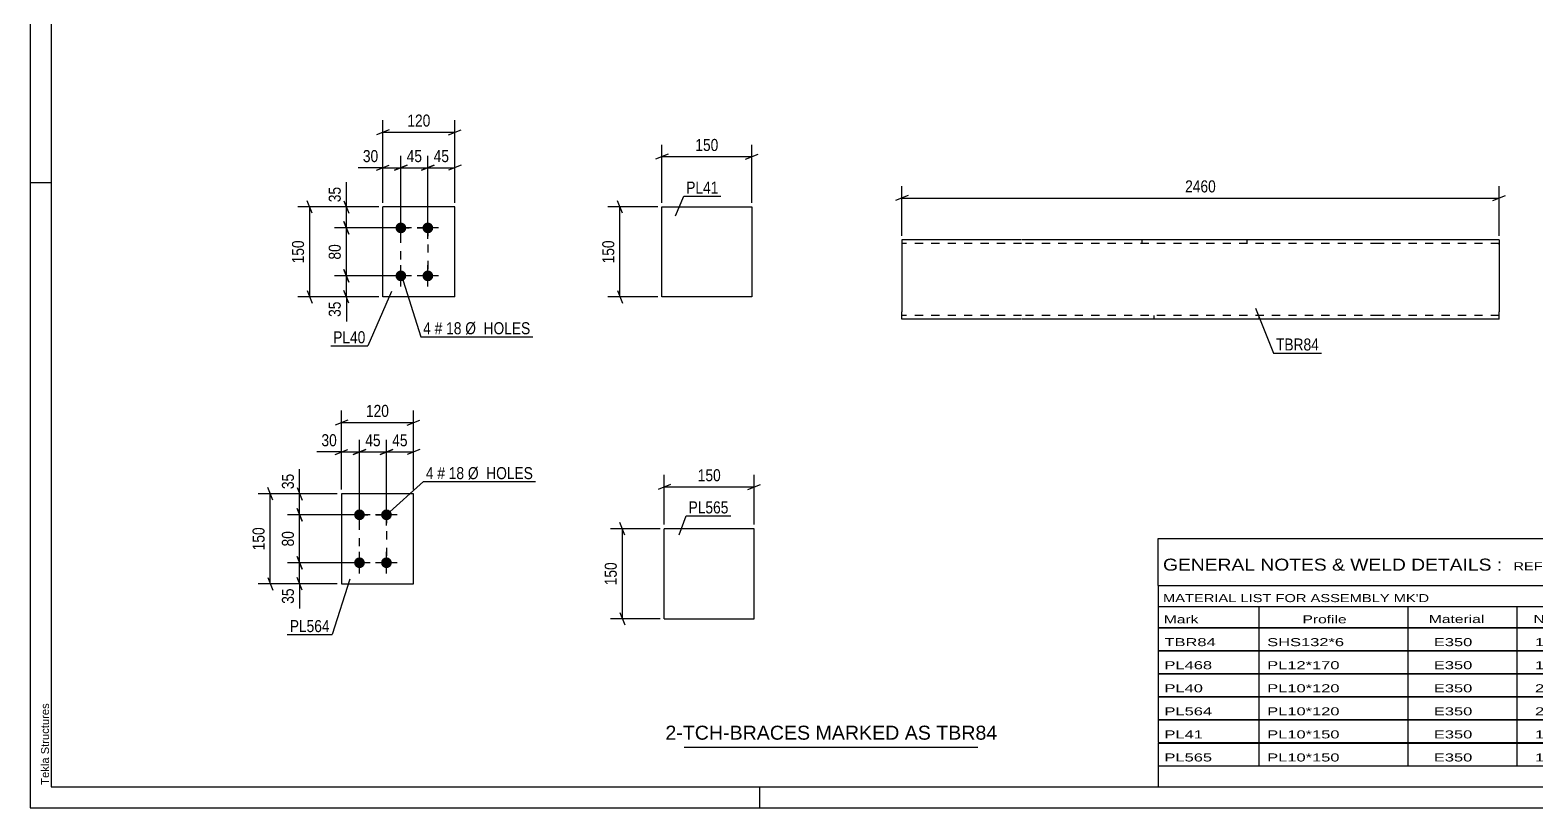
# Model space of a CAD drawing. Header units: millimetres. Extents: x 0 to 594, y 0 to 420.
# Drawn here: x 0 to 359.3, y 0 to 185.4 of the extents above; entities that cross this region are included whole.
import ezdxf

# ---------------------------------------------------------------- set-up
doc = ezdxf.new("R2010")
doc.units = ezdxf.units.MM
doc.linetypes.add('DXK_LINE_DOT2', pattern=[3.9198, 1.9599, -1.9599])
doc.styles.add('Arial', font='ARIAL.TTF', dxfattribs={"height": 0.2})
doc.styles.add('Arial Narrow', font='ARIALN.TTF', dxfattribs={"height": 0.2})

# ---------------------------------------------------------------- blocks, each defined once
blk = doc.blocks.new('Unknown-585696580-1128')
at = {"color": 5, "linetype": 'Continuous'}
for p, q in [((0, 420), (0, 0)), ((5, 415), (5, 5)), ((5, 149), (0, 149)), ((5, 5), (589, 5)), ((174, 0), (174, 5)), ((0, 0), (594, 0))]:
    blk.add_line(p, q, dxfattribs=at)
at = {"color": 174, "linetype": 'Continuous', "style": 'Arial'}
blk.add_text('Tekla Structures', height=1.9102, rotation=90, dxfattribs=at).set_placement((4.5, 5.5))
blk = doc.blocks.new('Bolt-585696580-2770 - 2764')
at = {"linetype": 'Continuous'}
for points in [[(78.54, 68.59, -1), (78.54, 71.16, -1)], [(84.97, 68.59, -1), (84.97, 71.16, -1)], [(78.54, 57.16, -1), (78.54, 59.73, -1)], [(84.97, 57.16, -1), (84.97, 59.73, -1)]]:
    blk.add_hatch(color=1, dxfattribs=at).paths.add_polyline_path(points)
at = {"color": 1, "linetype": 'Continuous'}
for p, q in [((78.54, 67.3), (78.54, 72.44)), ((84.97, 67.3), (84.97, 72.44)), ((81.11, 69.87), (75.97, 69.87)), ((87.54, 69.87), (82.39, 69.87)), ((81.11, 58.44), (75.97, 58.44)), ((78.54, 55.87), (78.54, 61.01)), ((87.54, 58.44), (82.39, 58.44)), ((84.97, 55.87), (84.97, 61.01))]:
    blk.add_line(p, q, dxfattribs=at)
blk = doc.blocks.new('Part-585696580-2775 - 2764')
at = {"color": 2, "linetype": 'Continuous'}
for p, q in [((91.39, 74.87), (74.25, 74.87)), ((74.25, 74.87), (74.25, 53.44)), ((91.39, 53.44), (91.39, 74.87)), ((74.25, 53.44), (91.39, 53.44))]:
    blk.add_line(p, q, dxfattribs=at)
blk = doc.blocks.new('Part-585696580-2499 - 2493')
at = {"color": 2, "linetype": 'Continuous'}
for p, q in [((101.27, 143.27), (84.13, 143.27)), ((84.13, 121.85), (84.13, 143.27)), ((101.27, 121.85), (101.27, 143.27)), ((101.27, 121.85), (84.13, 121.85))]:
    blk.add_line(p, q, dxfattribs=at)
blk = doc.blocks.new('Bolt-585696580-2504 - 2493')
at = {"linetype": 'Continuous'}
for points in [[(88.41, 136.99, -1), (88.41, 139.56, -1)], [(94.84, 136.99, -1), (94.84, 139.56, -1)], [(88.41, 125.56, -1), (88.41, 128.13, -1)], [(94.84, 125.56, -1), (94.84, 128.13, -1)]]:
    blk.add_hatch(color=1, dxfattribs=at).paths.add_polyline_path(points)
at = {"color": 1, "linetype": 'Continuous'}
for p, q in [((88.41, 135.7), (88.41, 140.85)), ((94.84, 135.7), (94.84, 140.85)), ((90.98, 138.27), (85.84, 138.27)), ((97.41, 138.27), (92.27, 138.27)), ((88.41, 124.27), (88.41, 129.42)), ((94.84, 124.27), (94.84, 129.42)), ((90.98, 126.85), (85.84, 126.85)), ((97.41, 126.85), (92.27, 126.85))]:
    blk.add_line(p, q, dxfattribs=at)
blk = doc.blocks.new('Part-585696580-1445 - 1429')
at = {"color": 2, "linetype": 'Continuous'}
for p, q in [((172.66, 66.53), (151.23, 66.53)), ((151.23, 45.1), (151.23, 66.53)), ((172.66, 45.1), (172.66, 66.53)), ((151.23, 45.1), (172.66, 45.1))]:
    blk.add_line(p, q, dxfattribs=at)
blk = doc.blocks.new('Part-585696580-2712 - 2706')
at = {"color": 2, "linetype": 'Continuous'}
for p, q in [((150.65, 121.85), (150.65, 143.27)), ((150.65, 143.27), (172.08, 143.27)), ((172.08, 143.27), (172.08, 121.85)), ((172.08, 121.85), (150.65, 121.85))]:
    blk.add_line(p, q, dxfattribs=at)
blk = doc.blocks.new('Part-585696580-2743 - 2736')
at = {"color": 2, "linetype": 'Continuous'}
for p, q in [((236.44, 135.4), (207.87, 135.4)), ((207.87, 135.4), (207.87, 118.26)), ((321.62, 135.4), (236.54, 135.4)), ((350.29, 135.4), (321.72, 135.4)), ((350.29, 135.4), (350.29, 118.26)), ((207.87, 117.05), (207.87, 118.26)), ((207.87, 116.68), (207.87, 117.05)), ((207.87, 116.55), (207.87, 116.68)), ((236.44, 116.55), (207.87, 116.55)), ((321.62, 116.55), (236.54, 116.55)), ((350.29, 116.55), (321.72, 116.55)), ((350.29, 116.55), (350.29, 118.26))]:
    blk.add_line(p, q, dxfattribs=at)
at = {"color": 7, "linetype": 'DXK_LINE_DOT2'}
for p, q in [((236.44, 134.55), (207.87, 134.55)), ((321.62, 134.55), (236.54, 134.55)), ((265.11, 135.4), (265.11, 134.55)), ((290.14, 135.4), (290.14, 134.55)), ((350.29, 134.55), (321.72, 134.55)), ((350.29, 134.55), (350.29, 134.48)), ((350.29, 134.48), (350.29, 134.55)), ((350.29, 134.34), (350.29, 134.48)), ((350.29, 134.48), (350.29, 134.34)), ((207.87, 117.6), (207.87, 118.26)), ((207.87, 117.05), (207.87, 117.93)), ((207.87, 117.4), (207.87, 117.47)), ((207.87, 117.4), (207.87, 117.47)), ((236.44, 117.4), (207.87, 117.4)), ((207.87, 116.55), (207.87, 116.55)), ((321.62, 117.4), (236.54, 117.4)), ((268.02, 116.55), (268.02, 117.4)), ((293.05, 116.55), (293.05, 117.4)), ((350.29, 117.4), (321.72, 117.4)), ((350.29, 117.47), (350.29, 117.93)), ((350.29, 117.4), (350.29, 117.47))]:
    blk.add_line(p, q, dxfattribs=at)
blk = doc.blocks.new('Rectangle-585696580-2860 - 2764')
at = {"color": 1, "linetype": 'DXK_LINE_DOT2'}
blk.add_lwpolyline([(78.54, 69.87), (84.97, 69.87), (84.97, 58.44), (78.54, 58.44), (78.54, 69.87)], close=True, dxfattribs=at)
blk = doc.blocks.new('Rectangle-585696580-2693 - 2493')
at = {"color": 1, "linetype": 'DXK_LINE_DOT2'}
blk.add_lwpolyline([(88.41, 138.27), (94.84, 138.27), (94.84, 126.85), (88.41, 126.85), (88.41, 138.27)], close=True, dxfattribs=at)
blk = doc.blocks.new('StraightDimension-585696580-2830 - 2764')
at = {"color": 7, "linetype": 'Continuous'}
for p, q in [((74.25, 75.87), (74.25, 87.72)), ((78.54, 70.87), (78.54, 87.72)), ((72.75, 84.27), (75.75, 85.47)), ((74.25, 84.87), (78.54, 84.87)), ((80.04, 85.47), (77.04, 84.27))]:
    blk.add_line(p, q, dxfattribs=at)
at = {"color": 0}
blk.add_wipeout([(73.73, 85.62), (73.73, 89.82), (68.87, 89.82), (68.87, 85.62)], dxfattribs=at)
at = {"color": 7, "linetype": 'Continuous'}
blk.add_line((74.25, 84.87), (68.35, 84.87), dxfattribs=at)
blk.add_line((74.25, 84.87), (68.35, 84.87), dxfattribs=at)
at = {"color": 3, "style": 'Arial Narrow'}
blk.add_text('30', height=2.863, dxfattribs=at).set_placement((69.47, 86.22))
blk = doc.blocks.new('StraightDimension-585696580-2799 - 2764')
at = {"color": 7, "linetype": 'Continuous'}
for p, q in [((77.54, 58.44), (61.4, 58.44)), ((63.65, 59.94), (64.85, 56.94)), ((64.25, 53.44), (64.25, 58.44)), ((64.85, 51.94), (63.65, 54.94)), ((73.25, 53.44), (61.4, 53.44))]:
    blk.add_line(p, q, dxfattribs=at)
at = {"color": 0}
blk.add_wipeout([(63.5, 52.92), (59.3, 52.92), (59.3, 48.06), (63.5, 48.06)], dxfattribs=at)
at = {"color": 7, "linetype": 'Continuous'}
blk.add_line((64.25, 53.44), (64.25, 47.54), dxfattribs=at)
blk.add_line((64.25, 53.44), (64.25, 47.54), dxfattribs=at)
at = {"color": 3, "style": 'Arial Narrow'}
blk.add_text('35', height=2.863, rotation=90.0002, dxfattribs=at).set_placement((62.9, 48.66))
blk = doc.blocks.new('StraightDimension-585696580-2777 - 2764')
at = {"color": 7, "linetype": 'Continuous'}
for p, q in [((74.25, 75.87), (74.25, 94.72)), ((91.39, 75.87), (91.39, 94.72)), ((75.75, 92.47), (72.75, 91.27)), ((74.25, 91.87), (91.39, 91.87)), ((89.89, 91.27), (92.89, 92.47))]:
    blk.add_line(p, q, dxfattribs=at)
at = {"color": 0}
blk.add_wipeout([(86.17, 92.62), (86.17, 96.82), (79.48, 96.82), (79.48, 92.62)], dxfattribs=at)
at = {"color": 3, "style": 'Arial Narrow'}
blk.add_text('120', height=2.863, dxfattribs=at).set_placement((80.08, 93.22))
blk = doc.blocks.new('StraightDimension-585696580-2788 - 2764')
at = {"color": 7, "linetype": 'Continuous'}
for p, q in [((57.85, 73.37), (56.65, 76.37)), ((73.25, 74.87), (54.4, 74.87)), ((57.25, 53.44), (57.25, 74.87)), ((56.65, 54.94), (57.85, 51.94)), ((73.25, 53.44), (54.4, 53.44))]:
    blk.add_line(p, q, dxfattribs=at)
at = {"color": 0}
blk.add_wipeout([(56.5, 67.5), (52.3, 67.5), (52.3, 60.81), (56.5, 60.81)], dxfattribs=at)
at = {"color": 3, "style": 'Arial Narrow'}
blk.add_text('150', height=2.863, rotation=90.0002, dxfattribs=at).set_placement((55.9, 61.41))
blk = doc.blocks.new('StraightDimension-585696580-2809 - 2764')
at = {"color": 7, "linetype": 'Continuous'}
for p, q in [((77.54, 69.87), (61.4, 69.87)), ((63.65, 71.37), (64.85, 68.37)), ((64.25, 58.44), (64.25, 69.87)), ((77.54, 58.44), (61.4, 58.44)), ((64.85, 56.94), (63.65, 59.94))]:
    blk.add_line(p, q, dxfattribs=at)
at = {"color": 0}
blk.add_wipeout([(63.5, 66.59), (59.3, 66.59), (59.3, 61.73), (63.5, 61.73)], dxfattribs=at)
at = {"color": 3, "style": 'Arial Narrow'}
blk.add_text('80', height=2.863, rotation=90.0002, dxfattribs=at).set_placement((62.9, 62.33))
blk = doc.blocks.new('StraightDimension-585696580-2819 - 2764')
at = {"color": 7, "linetype": 'Continuous'}
for p, q in [((63.65, 76.37), (64.85, 73.37)), ((73.25, 74.87), (61.4, 74.87)), ((64.25, 69.87), (64.25, 74.87)), ((77.54, 69.87), (61.4, 69.87)), ((64.85, 68.37), (63.65, 71.37))]:
    blk.add_line(p, q, dxfattribs=at)
at = {"color": 0}
blk.add_wipeout([(63.5, 80.25), (59.3, 80.25), (59.3, 75.4), (63.5, 75.4)], dxfattribs=at)
at = {"color": 7, "linetype": 'Continuous'}
blk.add_line((64.25, 74.87), (64.25, 80.78), dxfattribs=at)
blk.add_line((64.25, 74.87), (64.25, 80.78), dxfattribs=at)
at = {"color": 3, "style": 'Arial Narrow'}
blk.add_text('35', height=2.863, rotation=90.0002, dxfattribs=at).set_placement((62.9, 76))
blk = doc.blocks.new('StraightDimension-585696580-2840 - 2764')
at = {"color": 7, "linetype": 'Continuous'}
for p, q in [((78.54, 70.87), (78.54, 87.72)), ((84.97, 70.87), (84.97, 87.72)), ((77.04, 84.27), (80.04, 85.47)), ((78.54, 84.87), (84.97, 84.87)), ((86.47, 85.47), (83.47, 84.27))]:
    blk.add_line(p, q, dxfattribs=at)
at = {"color": 0}
blk.add_wipeout([(84.18, 85.62), (84.18, 89.82), (79.32, 89.82), (79.32, 85.62)], dxfattribs=at)
at = {"color": 3, "style": 'Arial Narrow'}
blk.add_text('45', height=2.863, dxfattribs=at).set_placement((79.92, 86.22))
blk = doc.blocks.new('StraightDimension-585696580-2850 - 2764')
at = {"color": 7, "linetype": 'Continuous'}
for p, q in [((84.97, 70.87), (84.97, 87.72)), ((91.39, 75.87), (91.39, 87.72)), ((83.47, 84.27), (86.47, 85.47)), ((84.97, 84.87), (91.39, 84.87)), ((92.89, 85.47), (89.89, 84.27))]:
    blk.add_line(p, q, dxfattribs=at)
at = {"color": 0}
blk.add_wipeout([(90.61, 85.62), (90.61, 89.82), (85.75, 89.82), (85.75, 85.62)], dxfattribs=at)
at = {"color": 3, "style": 'Arial Narrow'}
blk.add_text('45', height=2.863, dxfattribs=at).set_placement((86.35, 86.22))
blk = doc.blocks.new('StraightDimension-585696580-2613 - 2493')
at = {"color": 7, "linetype": 'Continuous'}
for p, q in [((88.41, 139.27), (88.41, 155.47)), ((94.84, 139.27), (94.84, 155.47)), ((86.91, 152.02), (89.91, 153.22)), ((88.41, 152.62), (94.84, 152.62)), ((96.34, 153.22), (93.34, 152.02))]:
    blk.add_line(p, q, dxfattribs=at)
at = {"color": 0}
blk.add_wipeout([(94.06, 153.37), (94.06, 157.57), (89.2, 157.57), (89.2, 153.37)], dxfattribs=at)
at = {"color": 3, "style": 'Arial Narrow'}
blk.add_text('45', height=2.863, dxfattribs=at).set_placement((89.8, 153.97))
blk = doc.blocks.new('StraightDimension-585696580-2580 - 2493')
at = {"color": 7, "linetype": 'Continuous'}
for p, q in [((85.63, 161.69), (82.63, 160.49)), ((84.13, 144.27), (84.13, 163.94)), ((99.77, 160.49), (102.77, 161.69)), ((101.27, 144.27), (101.27, 163.94)), ((84.13, 161.09), (101.27, 161.09))]:
    blk.add_line(p, q, dxfattribs=at)
at = {"color": 0}
blk.add_wipeout([(96.04, 161.84), (96.04, 166.04), (89.36, 166.04), (89.36, 161.84)], dxfattribs=at)
at = {"color": 3, "style": 'Arial Narrow'}
blk.add_text('120', height=2.863, dxfattribs=at).set_placement((89.96, 162.44))
blk = doc.blocks.new('StraightDimension-585696580-2600 - 2493')
at = {"color": 7, "linetype": 'Continuous'}
for p, q in [((84.13, 144.27), (84.13, 155.47)), ((88.41, 139.27), (88.41, 155.47)), ((82.63, 152.02), (85.63, 153.22)), ((84.13, 152.62), (88.41, 152.62)), ((89.91, 153.22), (86.91, 152.02))]:
    blk.add_line(p, q, dxfattribs=at)
at = {"color": 0}
blk.add_wipeout([(83.6, 153.37), (83.6, 157.57), (78.75, 157.57), (78.75, 153.37)], dxfattribs=at)
at = {"color": 7, "linetype": 'Continuous'}
blk.add_line((84.13, 152.62), (78.22, 152.62), dxfattribs=at)
blk.add_line((84.13, 152.62), (78.22, 152.62), dxfattribs=at)
at = {"color": 3, "style": 'Arial Narrow'}
blk.add_text('30', height=2.863, dxfattribs=at).set_placement((79.35, 153.97))
blk = doc.blocks.new('StraightDimension-585696580-2623 - 2493')
at = {"color": 7, "linetype": 'Continuous'}
for p, q in [((94.84, 139.27), (94.84, 155.47)), ((101.27, 144.27), (101.27, 155.47)), ((93.34, 152.02), (96.34, 153.22)), ((94.84, 152.62), (101.27, 152.62)), ((102.77, 153.22), (99.77, 152.02))]:
    blk.add_line(p, q, dxfattribs=at)
at = {"color": 0}
blk.add_wipeout([(100.48, 153.37), (100.48, 157.57), (95.63, 157.57), (95.63, 153.37)], dxfattribs=at)
at = {"color": 3, "style": 'Arial Narrow'}
blk.add_text('45', height=2.863, dxfattribs=at).set_placement((96.23, 153.97))
blk = doc.blocks.new('StraightDimension-585696580-2640 - 2493')
at = {"color": 7, "linetype": 'Continuous'}
for p, q in [((67.26, 141.77), (66.06, 144.77)), ((83.13, 143.27), (63.81, 143.27)), ((66.66, 121.85), (66.66, 143.27)), ((66.06, 123.35), (67.26, 120.35)), ((83.13, 121.85), (63.81, 121.85))]:
    blk.add_line(p, q, dxfattribs=at)
at = {"color": 0}
blk.add_wipeout([(65.91, 135.9), (61.71, 135.9), (61.71, 129.22), (65.91, 129.22)], dxfattribs=at)
at = {"color": 3, "style": 'Arial Narrow'}
blk.add_text('150', height=2.863, rotation=90.0002, dxfattribs=at).set_placement((65.31, 129.82))
blk = doc.blocks.new('StraightDimension-585696580-2657 - 2493')
at = {"color": 7, "linetype": 'Continuous'}
for p, q in [((74.81, 144.77), (76.01, 141.77)), ((83.13, 143.27), (72.56, 143.27)), ((75.41, 138.27), (75.41, 143.27)), ((87.41, 138.27), (72.56, 138.27)), ((76.01, 136.77), (74.81, 139.77))]:
    blk.add_line(p, q, dxfattribs=at)
at = {"color": 0}
blk.add_wipeout([(74.66, 148.66), (70.46, 148.66), (70.46, 143.8), (74.66, 143.8)], dxfattribs=at)
at = {"color": 7, "linetype": 'Continuous'}
blk.add_line((75.41, 143.27), (75.41, 149.18), dxfattribs=at)
blk.add_line((75.41, 143.27), (75.41, 149.18), dxfattribs=at)
at = {"color": 3, "style": 'Arial Narrow'}
blk.add_text('35', height=2.863, rotation=90.0002, dxfattribs=at).set_placement((74.06, 144.4))
blk = doc.blocks.new('StraightDimension-585696580-2670 - 2493')
at = {"color": 7, "linetype": 'Continuous'}
for p, q in [((87.41, 138.27), (72.56, 138.27)), ((74.81, 139.77), (76.01, 136.77)), ((75.41, 126.85), (75.41, 138.27)), ((87.41, 126.85), (72.56, 126.85)), ((76.01, 125.35), (74.81, 128.35))]:
    blk.add_line(p, q, dxfattribs=at)
at = {"color": 0}
blk.add_wipeout([(74.66, 134.99), (70.46, 134.99), (70.46, 130.13), (74.66, 130.13)], dxfattribs=at)
at = {"color": 3, "style": 'Arial Narrow'}
blk.add_text('80', height=2.863, rotation=90.0002, dxfattribs=at).set_placement((74.06, 130.73))
blk = doc.blocks.new('StraightDimension-585696580-2680 - 2493')
at = {"color": 7, "linetype": 'Continuous'}
for p, q in [((87.41, 126.85), (72.56, 126.85)), ((74.81, 128.35), (76.01, 125.35)), ((75.41, 121.85), (75.41, 126.85)), ((76.01, 120.35), (74.81, 123.35)), ((83.13, 121.85), (72.56, 121.85))]:
    blk.add_line(p, q, dxfattribs=at)
at = {"color": 0}
blk.add_wipeout([(74.66, 121.32), (70.46, 121.32), (70.46, 116.46), (74.66, 116.46)], dxfattribs=at)
at = {"color": 7, "linetype": 'Continuous'}
blk.add_line((75.41, 121.85), (75.41, 115.94), dxfattribs=at)
blk.add_line((75.41, 121.85), (75.41, 115.94), dxfattribs=at)
at = {"color": 3, "style": 'Arial Narrow'}
blk.add_text('35', height=2.863, rotation=90.0002, dxfattribs=at).set_placement((74.06, 117.06))
blk = doc.blocks.new('StraightDimension-585696580-1447 - 1429')
at = {"color": 7, "linetype": 'Continuous'}
for p, q in [((150.23, 66.53), (138.38, 66.53)), ((141.83, 65.03), (140.63, 68.03)), ((141.23, 45.1), (141.23, 66.53)), ((150.23, 45.1), (138.38, 45.1)), ((140.63, 46.6), (141.83, 43.6))]:
    blk.add_line(p, q, dxfattribs=at)
at = {"color": 0}
blk.add_wipeout([(140.48, 59.15), (136.28, 59.15), (136.28, 52.47), (140.48, 52.47)], dxfattribs=at)
at = {"color": 3, "style": 'Arial Narrow'}
blk.add_text('150', height=2.863, rotation=90.0002, dxfattribs=at).set_placement((139.88, 53.07))
blk = doc.blocks.new('StraightDimension-585696580-1454 - 1429')
at = {"color": 7, "linetype": 'Continuous'}
for p, q in [((151.23, 67.53), (151.23, 79.38)), ((172.66, 67.53), (172.66, 79.38)), ((152.73, 77.13), (149.73, 75.93)), ((151.23, 76.53), (172.66, 76.53)), ((171.16, 75.93), (174.16, 77.13))]:
    blk.add_line(p, q, dxfattribs=at)
at = {"color": 0}
blk.add_wipeout([(165.29, 77.28), (165.29, 81.48), (158.61, 81.48), (158.61, 77.28)], dxfattribs=at)
at = {"color": 3, "style": 'Arial Narrow'}
blk.add_text('150', height=2.863, dxfattribs=at).set_placement((159.21, 77.88))
blk = doc.blocks.new('StraightDimension-585696580-2714 - 2706')
at = {"color": 7, "linetype": 'Continuous'}
for p, q in [((150.65, 144.27), (150.65, 158.12)), ((172.08, 144.27), (172.08, 158.12)), ((152.15, 155.87), (149.15, 154.67)), ((150.65, 155.27), (172.08, 155.27)), ((170.58, 154.67), (173.58, 155.87))]:
    blk.add_line(p, q, dxfattribs=at)
at = {"color": 0}
blk.add_wipeout([(164.71, 156.02), (164.71, 160.22), (158.03, 160.22), (158.03, 156.02)], dxfattribs=at)
at = {"color": 3, "style": 'Arial Narrow'}
blk.add_text('150', height=2.863, dxfattribs=at).set_placement((158.63, 156.62))
blk = doc.blocks.new('StraightDimension-585696580-2725 - 2706')
at = {"color": 7, "linetype": 'Continuous'}
for p, q in [((141.25, 141.77), (140.05, 144.77)), ((149.65, 143.27), (137.8, 143.27)), ((140.65, 121.85), (140.65, 143.27)), ((140.05, 123.35), (141.25, 120.35)), ((149.65, 121.85), (137.8, 121.85))]:
    blk.add_line(p, q, dxfattribs=at)
at = {"color": 0}
blk.add_wipeout([(139.9, 135.9), (135.7, 135.9), (135.7, 129.22), (139.9, 129.22)], dxfattribs=at)
at = {"color": 3, "style": 'Arial Narrow'}
blk.add_text('150', height=2.863, rotation=90.0002, dxfattribs=at).set_placement((139.3, 129.82))
blk = doc.blocks.new('StraightDimension-585696580-2748 - 2736')
at = {"color": 7, "linetype": 'Continuous'}
for p, q in [((207.87, 136.4), (207.87, 148.25)), ((350.29, 136.4), (350.29, 148.25)), ((209.37, 146), (206.37, 144.8)), ((207.87, 145.4), (350.29, 145.4)), ((348.79, 144.8), (351.79, 146))]:
    blk.add_line(p, q, dxfattribs=at)
at = {"color": 0}
blk.add_wipeout([(283.34, 146.15), (283.34, 150.35), (274.83, 150.35), (274.83, 146.15)], dxfattribs=at)
at = {"color": 3, "style": 'Arial Narrow'}
blk.add_text('2460', height=2.863, dxfattribs=at).set_placement((275.43, 146.75))
blk = doc.blocks.new('Unknown-585696580-6250')
at = {"color": 7, "linetype": 'Continuous'}
for p, q in [((269, 64.25), (429, 64.25)), ((269, 53), (269, 64.25)), ((429, 64.25), (429, 53)), ((269, 53), (429, 53)), ((269, 53), (269, 48)), ((429, 53), (429, 48)), ((269, 48), (429, 48)), ((269, 48), (269, 43)), ((293, 48), (293, 43)), ((328.5, 48), (328.5, 43)), ((354.5, 48), (354.5, 43)), ((367.5, 48), (367.5, 43)), ((385, 48), (385, 43)), ((407, 48), (407, 43)), ((429, 48), (429, 43)), ((269, 43), (429, 43)), ((269, 42.95), (269, 37.55)), ((269, 42.95), (429, 42.95)), ((293, 43), (293, 37.5)), ((328.5, 43), (328.5, 37.5)), ((354.5, 43), (354.5, 37.5)), ((367.5, 43), (367.5, 37.5)), ((385, 43), (385, 37.5)), ((407, 43), (407, 37.5)), ((429, 42.95), (429, 37.55)), ((269, 37.55), (429, 37.55)), ((269, 37.45), (269, 32.05)), ((269, 37.45), (429, 37.45)), ((293, 37.5), (293, 32)), ((328.5, 37.5), (328.5, 32)), ((354.5, 37.5), (354.5, 32)), ((367.5, 37.5), (367.5, 32)), ((385, 37.5), (385, 32)), ((407, 37.5), (407, 32)), ((429, 37.45), (429, 32.05)), ((269, 32.05), (429, 32.05)), ((269, 31.95), (269, 26.55)), ((269, 31.95), (429, 31.95)), ((293, 32), (293, 26.5)), ((328.5, 32), (328.5, 26.5)), ((354.5, 32), (354.5, 26.5)), ((367.5, 32), (367.5, 26.5)), ((385, 32), (385, 26.5)), ((407, 32), (407, 26.5)), ((429, 31.95), (429, 26.55)), ((269, 26.55), (429, 26.55)), ((269, 26.45), (269, 21.05)), ((269, 26.45), (429, 26.45)), ((293, 26.5), (293, 21)), ((328.5, 26.5), (328.5, 21)), ((354.5, 26.5), (354.5, 21)), ((367.5, 26.5), (367.5, 21)), ((385, 26.5), (385, 21)), ((407, 26.5), (407, 21)), ((429, 26.45), (429, 21.05)), ((269, 21.05), (429, 21.05)), ((269, 20.95), (269, 15.55)), ((269, 20.95), (429, 20.95)), ((293, 21), (293, 15.5)), ((328.5, 21), (328.5, 15.5)), ((354.5, 21), (354.5, 15.5)), ((367.5, 21), (367.5, 15.5)), ((385, 21), (385, 15.5)), ((407, 21), (407, 15.5)), ((429, 20.95), (429, 15.55)), ((269, 15.55), (429, 15.55)), ((269, 15.45), (269, 10.05)), ((269, 15.45), (429, 15.45)), ((293, 15.5), (293, 10)), ((328.5, 15.5), (328.5, 10)), ((354.5, 15.5), (354.5, 10)), ((367.5, 15.5), (367.5, 10)), ((385, 15.5), (385, 10)), ((407, 15.5), (407, 10)), ((429, 15.45), (429, 10.05)), ((269, 10.05), (429, 10.05)), ((269, 10), (429, 10)), ((269, 10), (269, 5)), ((385, 10), (385, 5)), ((407, 10), (407, 5)), ((429, 10), (429, 5)), ((269, 5), (429, 5))]:
    blk.add_line(p, q, dxfattribs=at)
at = {"color": 7, "style": 'Arial Narrow'}
for s, height, width, p in [('GENERAL NOTES & WELD DETAILS :', 2.8633, 1.4, (270.15, 56.56)), ('REFER TYP DRAWING TYP-01', 1.9089, 1.6, (353.7, 56.66)), ("MATERIAL LIST FOR ASSEMBLY MK'D", 1.9089, 1.6, (270.15, 49.06)), ('TBR84', 1.909, 1.794707, (362.68, 48.97)), ('2', 1.91, 1.794707, (391.08, 49.06)), ('No. Required', 1.9089, 1.6, (400.41, 49.06)), ('Mark', 1.909, 1.7, (270.34, 44)), ('Profile', 1.909, 1.7, (303.41, 44)), ('Material', 1.909, 1.7, (333.54, 44.06)), ('No.', 1.909, 1.7, (358.5, 44.06)), ('Length', 1.909, 1.7, (369, 44.06)), ('Area', 1.909, 1.7, (391.5, 44.06)), ('Weight', 1.909, 1.7, (411, 44.06))]:
    blk.add_text(s, height=height, dxfattribs=dict(at, width=width)).set_placement(p)
at = {"color": 7, "linetype": 'Continuous', "style": 'Arial Narrow'}
for s, height, width, p in [('TBR84', 1.909, 1.794707, (270.5, 38.56)), ('SHS132*6', 1.909, 1.794707, (295, 38.56)), ('E350', 1.909, 1.794707, (334.74, 38.56)), ('1', 1.91, 1.794707, (358.86, 38.56)), ('2460', 1.909, 1.794707, (371.58, 38.56)), ('1.3', 1.909, 1.794707, (395.32, 38.56)), ('58.2', 1.909, 1.794707, (414.14, 38.56)), ('PL468', 1.909, 1.794707, (270.5, 33.06)), ('PL12*170', 1.909, 1.794707, (295, 33.06)), ('E350', 1.909, 1.794707, (334.74, 33.06)), ('1', 1.91, 1.794707, (358.86, 33.06)), ('418', 1.909, 1.794707, (373.77, 33.06)), ('0.2', 1.909, 1.794707, (395.32, 33.06)), ('6.7', 1.909, 1.794707, (416.33, 33.06)), ('PL40', 1.909, 1.794707, (270.5, 27.56)), ('PL10*120', 1.909, 1.794707, (295, 27.56)), ('E350', 1.909, 1.794707, (334.74, 27.56)), ('2', 1.91, 1.794707, (358.86, 27.56)), ('150', 1.909, 1.794707, (373.77, 27.56)), ('0.0', 1.909, 1.794707, (395.32, 27.56)), ('2.8', 1.909, 1.794707, (416.33, 27.56)), ('PL564', 1.909, 1.794707, (270.5, 22.06)), ('PL10*120', 1.909, 1.794707, (295, 22.06)), ('E350', 1.909, 1.794707, (334.74, 22.06)), ('2', 1.91, 1.794707, (358.86, 22.06)), ('150', 1.909, 1.794707, (373.77, 22.06)), ('0.0', 1.909, 1.794707, (395.32, 22.06)), ('2.8', 1.909, 1.794707, (416.33, 22.06)), ('PL41', 1.909, 1.794707, (270.5, 16.56)), ('PL10*150', 1.909, 1.794707, (295, 16.56)), ('E350', 1.909, 1.794707, (334.74, 16.56)), ('1', 1.91, 1.794707, (358.86, 16.56)), ('150', 1.909, 1.794707, (373.77, 16.56)), ('0.1', 1.909, 1.794707, (395.32, 16.56)), ('1.8', 1.909, 1.794707, (416.33, 16.56)), ('PL565', 1.909, 1.794707, (270.5, 11.06)), ('PL10*150', 1.909, 1.794707, (295, 11.06)), ('E350', 1.909, 1.794707, (334.74, 11.06)), ('1', 1.91, 1.794707, (358.86, 11.06)), ('150', 1.909, 1.794707, (373.77, 11.06)), ('0.1', 1.909, 1.794707, (395.32, 11.06)), ('1.8', 1.909, 1.794707, (416.33, 11.06)), ('Total', 1.909, 1.7, (371.33, 6.5)), ('1.7', 1.909, 1.794707, (394.83, 6.5)), ('74.0', 1.909, 1.794707, (414.14, 6.5))]:
    blk.add_text(s, height=height, dxfattribs=dict(at, width=width)).set_placement(p)
blk = doc.blocks.new('Unknown-585696580-6251')
at = {"color": 7, "linetype": 'Continuous'}
blk.add_line((156, 14.5), (226, 14.5), dxfattribs=at)
at = {"color": 7, "style": 'Arial'}
blk.add_text('2-TCH-BRACES MARKED AS TBR84', height=3.3428, dxfattribs=at).set_placement((151.49, 16.25))
blk = doc.blocks.new('Mark-585696580-2766 - 2764')
at = {"color": 0}
blk.add_wipeout([(96.21, 78.38), (96.21, 81.38), (94.38, 81.38), (94.38, 78.38)], dxfattribs=at)
blk.add_wipeout([(96.21, 78.38), (96.21, 81.38), (94.38, 81.38), (94.38, 78.38)], dxfattribs=at)
at = {"color": 7, "linetype": 'Continuous'}
blk.add_line((84.97, 69.87), (93.78, 77.78), dxfattribs=at)
at = {"color": 0}
blk.add_wipeout([(98.93, 78.38), (98.93, 81.38), (97.11, 81.38), (97.11, 78.38)], dxfattribs=at)
blk.add_wipeout([(98.93, 78.38), (98.93, 81.38), (97.11, 81.38), (97.11, 78.38)], dxfattribs=at)
at = {"color": 3, "style": 'Arial Narrow'}
blk.add_text('4', height=2.86, dxfattribs=at).set_placement((94.38, 78.38))
at = {"color": 0}
blk.add_wipeout([(103.49, 78.38), (103.49, 81.38), (99.83, 81.38), (99.83, 78.38)], dxfattribs=at)
blk.add_wipeout([(103.49, 78.38), (103.49, 81.38), (99.83, 81.38), (99.83, 78.38)], dxfattribs=at)
at = {"color": 3, "style": 'Arial Narrow'}
blk.add_text('#', height=2.86, dxfattribs=at).set_placement((97.11, 78.38))
at = {"color": 0}
blk.add_wipeout([(119.92, 78.38), (119.92, 81.38), (104.39, 81.38), (104.39, 78.38)], dxfattribs=at)
blk.add_wipeout([(119.92, 78.38), (119.92, 81.38), (104.39, 81.38), (104.39, 78.38)], dxfattribs=at)
at = {"color": 7, "linetype": 'Continuous'}
blk.add_line((93.78, 77.78), (120.52, 77.78), dxfattribs=at)
at = {"color": 3, "style": 'Arial Narrow'}
for s, p in [('18', (99.83, 78.38)), ('Ø  HOLES', (104.39, 78.38))]:
    blk.add_text(s, height=2.863, dxfattribs=at).set_placement(p)
blk = doc.blocks.new('Mark-585696580-2771 - 2764')
at = {"color": 0}
blk.add_wipeout([(71.43, 41.91), (71.43, 44.91), (61.92, 44.91), (61.92, 41.91)], dxfattribs=at)
blk.add_wipeout([(71.43, 41.91), (71.43, 44.91), (61.92, 44.91), (61.92, 41.91)], dxfattribs=at)
at = {"color": 30, "linetype": 'Continuous'}
for p in [(76.25, 54.56), (61.32, 41.31)]:
    blk.add_line(p, (72.03, 41.31), dxfattribs=at)
at = {"color": 3, "style": 'Arial Narrow'}
blk.add_text('PL564', height=2.863, dxfattribs=at).set_placement((61.92, 41.91))
blk = doc.blocks.new('Mark-585696580-2500 - 2493')
at = {"color": 0}
blk.add_wipeout([(95.57, 112.93), (95.57, 115.93), (93.74, 115.93), (93.74, 112.93)], dxfattribs=at)
blk.add_wipeout([(95.57, 112.93), (95.57, 115.93), (93.74, 115.93), (93.74, 112.93)], dxfattribs=at)
at = {"color": 7, "linetype": 'Continuous'}
blk.add_line((88.46, 127.15), (93.14, 112.33), dxfattribs=at)
at = {"color": 0}
blk.add_wipeout([(98.3, 112.93), (98.3, 115.93), (96.47, 115.93), (96.47, 112.93)], dxfattribs=at)
blk.add_wipeout([(98.3, 112.93), (98.3, 115.93), (96.47, 115.93), (96.47, 112.93)], dxfattribs=at)
at = {"color": 3, "style": 'Arial Narrow'}
blk.add_text('4', height=2.86, dxfattribs=at).set_placement((93.74, 112.93))
at = {"color": 0}
blk.add_wipeout([(102.86, 112.93), (102.86, 115.93), (99.2, 115.93), (99.2, 112.93)], dxfattribs=at)
blk.add_wipeout([(102.86, 112.93), (102.86, 115.93), (99.2, 115.93), (99.2, 112.93)], dxfattribs=at)
at = {"color": 3, "style": 'Arial Narrow'}
blk.add_text('#', height=2.86, dxfattribs=at).set_placement((96.47, 112.93))
at = {"color": 0}
blk.add_wipeout([(119.28, 112.93), (119.28, 115.93), (103.76, 115.93), (103.76, 112.93)], dxfattribs=at)
blk.add_wipeout([(119.28, 112.93), (119.28, 115.93), (103.76, 115.93), (103.76, 112.93)], dxfattribs=at)
at = {"color": 7, "linetype": 'Continuous'}
blk.add_line((93.14, 112.33), (119.88, 112.33), dxfattribs=at)
at = {"color": 3, "style": 'Arial Narrow'}
for s, p in [('18', (99.2, 112.93)), ('Ø  HOLES', (103.76, 112.93))]:
    blk.add_text(s, height=2.863, dxfattribs=at).set_placement(p)
blk = doc.blocks.new('Mark-585696580-2495 - 2493')
at = {"color": 0}
blk.add_wipeout([(79.95, 110.77), (79.95, 113.77), (72.27, 113.77), (72.27, 110.77)], dxfattribs=at)
blk.add_wipeout([(79.95, 110.77), (79.95, 113.77), (72.27, 113.77), (72.27, 110.77)], dxfattribs=at)
at = {"color": 30, "linetype": 'Continuous'}
for p in [(86.18, 123.13), (71.67, 110.17)]:
    blk.add_line(p, (80.55, 110.17), dxfattribs=at)
at = {"color": 3, "style": 'Arial Narrow'}
blk.add_text('PL40', height=2.863, dxfattribs=at).set_placement((72.27, 110.77))
blk = doc.blocks.new('Mark-585696580-1441 - 1429')
at = {"color": 0}
blk.add_wipeout([(166.52, 70.21), (166.52, 73.21), (157.02, 73.21), (157.02, 70.21)], dxfattribs=at)
blk.add_wipeout([(166.52, 70.21), (166.52, 73.21), (157.02, 73.21), (157.02, 70.21)], dxfattribs=at)
at = {"color": 30, "linetype": 'Continuous'}
for p, q in [((154.8, 65.13), (156.42, 69.61)), ((156.42, 69.61), (167.12, 69.61))]:
    blk.add_line(p, q, dxfattribs=at)
at = {"color": 3, "style": 'Arial Narrow'}
blk.add_text('PL565', height=2.863, dxfattribs=at).set_placement((157.02, 70.21))
blk = doc.blocks.new('Mark-585696580-2708 - 2706')
at = {"color": 0}
blk.add_wipeout([(164.14, 146.47), (164.14, 149.47), (156.46, 149.47), (156.46, 146.47)], dxfattribs=at)
blk.add_wipeout([(164.14, 146.47), (164.14, 149.47), (156.46, 149.47), (156.46, 146.47)], dxfattribs=at)
at = {"color": 30, "linetype": 'Continuous'}
for p, q in [((153.9, 141.18), (155.86, 145.87)), ((155.86, 145.87), (164.74, 145.87))]:
    blk.add_line(p, q, dxfattribs=at)
at = {"color": 3, "style": 'Arial Narrow'}
blk.add_text('PL41', height=2.863, dxfattribs=at).set_placement((156.46, 146.47))
blk = doc.blocks.new('Mark-585696580-2739 - 2736')
at = {"color": 0}
blk.add_wipeout([(307.33, 109.05), (307.33, 112.05), (297.1, 112.05), (297.1, 109.05)], dxfattribs=at)
blk.add_wipeout([(307.33, 109.05), (307.33, 112.05), (297.1, 112.05), (297.1, 109.05)], dxfattribs=at)
at = {"color": 30, "linetype": 'Continuous'}
for p, q in [((292.2, 119.11), (296.5, 108.45)), ((296.5, 108.45), (307.93, 108.45))]:
    blk.add_line(p, q, dxfattribs=at)
at = {"color": 3, "style": 'Arial Narrow'}
blk.add_text('TBR84', height=2.863, dxfattribs=at).set_placement((297.1, 109.05))

msp = doc.modelspace()

# ---------------------------------------------------------------- block references
for name in ['Unknown-585696580-1128', 'Part-585696580-2499 - 2493', 'Bolt-585696580-2504 - 2493', 'Part-585696580-2712 - 2706', 'Rectangle-585696580-2693 - 2493', 'Part-585696580-2743 - 2736', 'Part-585696580-2775 - 2764', 'Bolt-585696580-2770 - 2764', 'Rectangle-585696580-2860 - 2764', 'Part-585696580-1445 - 1429', 'Unknown-585696580-6250', 'Unknown-585696580-6251']:
    msp.add_blockref(name, (0, 0))

# ---------------------------------------------------------------- next in the draw order: block references
for name in ['StraightDimension-585696580-2714 - 2706', 'StraightDimension-585696580-2613 - 2493', 'StraightDimension-585696580-2748 - 2736', 'Mark-585696580-2739 - 2736', 'StraightDimension-585696580-2830 - 2764', 'StraightDimension-585696580-1447 - 1429', 'StraightDimension-585696580-2799 - 2764']:
    msp.add_blockref(name, (0, 0))

# ---------------------------------------------------------------- next in the draw order: block references
for name in ['StraightDimension-585696580-2580 - 2493', 'Mark-585696580-2708 - 2706', 'StraightDimension-585696580-2725 - 2706', 'StraightDimension-585696580-2777 - 2764', 'StraightDimension-585696580-1454 - 1429']:
    msp.add_blockref(name, (0, 0))

# ---------------------------------------------------------------- next in the draw order: block references
for name in ['StraightDimension-585696580-2600 - 2493', 'StraightDimension-585696580-2623 - 2493', 'StraightDimension-585696580-2788 - 2764', 'Mark-585696580-1441 - 1429']:
    msp.add_blockref(name, (0, 0))

# ---------------------------------------------------------------- next in the draw order: block references
for name in ['StraightDimension-585696580-2640 - 2493', 'StraightDimension-585696580-2809 - 2764', 'Mark-585696580-2771 - 2764']:
    msp.add_blockref(name, (0, 0))

# ---------------------------------------------------------------- next in the draw order: block references
for name in ['StraightDimension-585696580-2657 - 2493', 'StraightDimension-585696580-2819 - 2764']:
    msp.add_blockref(name, (0, 0))

# ---------------------------------------------------------------- next in the draw order: block references
for name in ['StraightDimension-585696580-2670 - 2493', 'StraightDimension-585696580-2840 - 2764']:
    msp.add_blockref(name, (0, 0))

# ---------------------------------------------------------------- next in the draw order: block references
for name in ['StraightDimension-585696580-2680 - 2493', 'StraightDimension-585696580-2850 - 2764']:
    msp.add_blockref(name, (0, 0))

# ---------------------------------------------------------------- next in the draw order: block references
for name in ['Mark-585696580-2500 - 2493', 'Mark-585696580-2495 - 2493', 'Mark-585696580-2766 - 2764']:
    msp.add_blockref(name, (0, 0))

doc.saveas('drawing.dxf')
